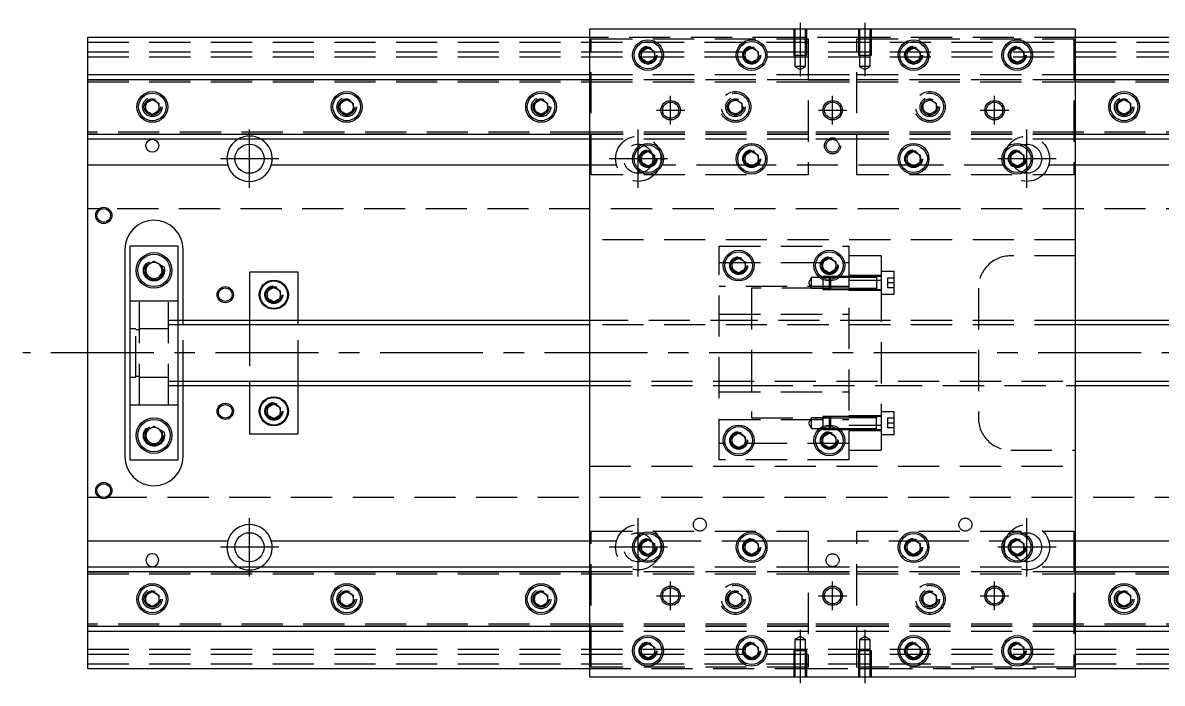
# Model space of a CAD drawing. Extents: x -20 to 681, y -277 to 102.
# Drawn here: x -20 to 331.8, y -102 to 102 of the extents above; entities that cross this region are included whole.
import ezdxf

# ---------------------------------------------------------------- set-up
doc = ezdxf.new("R2010")
doc.units = 0
doc.linetypes.add('CENTER', pattern=[50.8, 31.75, -6.35, 6.35, -6.35])
doc.linetypes.add('DASHED', pattern=[19.05, 12.7, -6.35])
doc.layers.get('0').update_dxf_attribs({"linetype": 'CONTINUOUS'})
doc.layers.add('CENTER', color=1, linetype='CENTER')

msp = doc.modelspace()

# ---------------------------------------------------------------- linework, layer by layer
at = {"color": 7, "linetype": 'CONTINUOUS'}
for p, q in [((305, 100), (155, 100)), ((155, 100), (155, -100)), ((305, -100), (305, 100)), ((0, 97.5), (0, 86)), ((155, 97.5), (0, 97.5)), ((460, 97.5), (305, 97.5)), ((171, 93.1547), (173, 94.309402)), ((171, 90.8453), (171, 93.1547)), ((173, 94.309402), (175, 93.1547)), ((175, 93.1547), (175, 90.8453)), ((203, 93.1547), (205, 94.309402)), ((203, 90.8453), (203, 93.1547)), ((205, 94.309402), (207, 93.1547)), ((207, 93.1547), (207, 90.8453)), ((253, 93.1547), (255, 94.309402)), ((253, 90.8453), (253, 93.1547)), ((255, 94.309402), (257, 93.1547)), ((257, 93.1547), (257, 90.8453)), ((285, 93.1547), (287, 94.309402)), ((285, 90.8453), (285, 93.1547)), ((287, 94.309402), (289, 93.1547)), ((289, 93.1547), (289, 90.8453)), ((173, 89.690598), (171, 90.8453)), ((175, 90.8453), (173, 89.690598)), ((205, 89.690598), (203, 90.8453)), ((207, 90.8453), (205, 89.690598)), ((255, 89.690598), (253, 90.8453)), ((257, 90.8453), (255, 89.690598)), ((287, 89.690598), (285, 90.8453)), ((289, 90.8453), (287, 89.690598)), ((0, 86), (0, 84.460392)), ((0, 86), (155, 86)), ((0, 84.460392), (0, 67.539608)), ((0, 84.460392), (155, 84.460392)), ((305, 86), (460, 86)), ((305, 84.460392), (460, 84.460392)), ((18, 77.1547), (20, 78.309402)), ((20, 78.309402), (22, 77.1547)), ((78, 77.1547), (80, 78.309402)), ((80, 78.309402), (82, 77.1547)), ((138, 77.1547), (140, 78.309402)), ((140, 78.309402), (142, 77.1547)), ((318, 77.1547), (320, 78.309402)), ((320, 78.309402), (322, 77.1547)), ((18, 74.8453), (18, 77.1547)), ((20, 73.690598), (18, 74.8453)), ((22, 74.8453), (20, 73.690598)), ((22, 77.1547), (22, 74.8453)), ((78, 74.8453), (78, 77.1547)), ((80, 73.690598), (78, 74.8453)), ((82, 74.8453), (80, 73.690598)), ((82, 77.1547), (82, 74.8453)), ((138, 74.8453), (138, 77.1547)), ((140, 73.690598), (138, 74.8453)), ((142, 74.8453), (140, 73.690598)), ((142, 77.1547), (142, 74.8453)), ((318, 74.8453), (318, 77.1547)), ((320, 73.690598), (318, 74.8453)), ((322, 74.8453), (320, 73.690598)), ((322, 77.1547), (322, 74.8453)), ((155, 67.539608), (0, 67.539608)), ((0, 67.539608), (0, 66)), ((460, 67.539608), (305, 67.539608)), ((155, 66), (0, 66)), ((0, 66), (0, 58)), ((460, 66), (305, 66)), ((171, 61.1547), (173, 62.309402)), ((171, 58.8453), (171, 61.1547)), ((173, 62.309402), (175, 61.1547)), ((175, 61.1547), (175, 58.8453)), ((203, 61.1547), (205, 62.309402)), ((203, 58.8453), (203, 61.1547)), ((205, 62.309402), (207, 61.1547)), ((207, 61.1547), (207, 58.8453)), ((253, 61.1547), (255, 62.309402)), ((253, 58.8453), (253, 61.1547)), ((255, 62.309402), (257, 61.1547)), ((257, 61.1547), (257, 58.8453)), ((285, 61.1547), (287, 62.309402)), ((285, 58.8453), (285, 61.1547)), ((287, 62.309402), (289, 61.1547)), ((289, 61.1547), (289, 58.8453)), ((43.291796, 58), (0, 58)), ((0, 58), (0, -58)), ((155, 58), (56.708204, 58)), ((173, 57.690598), (171, 58.8453)), ((175, 58.8453), (173, 57.690598)), ((205, 57.690598), (203, 58.8453)), ((207, 58.8453), (205, 57.690598)), ((255, 57.690598), (253, 58.8453)), ((257, 58.8453), (255, 57.690598)), ((287, 57.690598), (285, 58.8453)), ((289, 58.8453), (287, 57.690598)), ((403.291796, 58), (305, 58)), ((11.5, 32), (11.5, -32)), ((13, 33), (13, -33)), ((28, 33), (13, 33)), ((28, -33), (28, 33)), ((29.5, 10), (29.5, 32)), ((18, 26.943376), (20.5, 28.386752)), ((20.5, 28.386752), (23, 26.943376)), ((199, 28.1547), (201, 29.309402)), ((199, 25.8453), (199, 28.1547)), ((201, 29.309402), (203, 28.1547)), ((203, 28.1547), (203, 25.8453)), ((227, 28.1547), (229, 29.309402)), ((227, 25.8453), (227, 28.1547)), ((229, 29.309402), (231, 28.1547)), ((231, 28.1547), (231, 25.8453)), ((18, 24.056624), (18, 26.943376)), ((23, 26.943376), (23, 24.056624)), ((50, 25), (50, 10)), ((65, 25), (50, 25)), ((65, 10), (65, 25)), ((201, 24.690598), (199, 25.8453)), ((203, 25.8453), (201, 24.690598)), ((229, 24.690598), (227, 25.8453)), ((231, 25.8453), (229, 24.690598)), ((20.5, 22.613248), (18, 24.056624)), ((23, 24.056624), (20.5, 22.613248)), ((55.5, 19.1547), (57.5, 20.309402)), ((55.5, 16.8453), (55.5, 19.1547)), ((57.5, 20.309402), (59.5, 19.1547)), ((59.5, 19.1547), (59.5, 16.8453)), ((243.6, 19.65063), (243.6, 19.651316)), ((57.5, 15.690598), (55.5, 16.8453)), ((59.5, 16.8453), (57.5, 15.690598)), ((155, 10), (28, 10)), ((403, 10), (305, 10)), ((28, -10), (155, -10)), ((29.5, -32), (29.5, -10)), ((50, -10), (50, -25)), ((65, -25), (65, -10)), ((305, -10), (403, -10)), ((55.5, -16.8453), (57.5, -15.690598)), ((55.5, -19.1547), (55.5, -16.8453)), ((57.5, -15.690598), (59.5, -16.8453)), ((59.5, -16.8453), (59.5, -19.1547)), ((57.5, -20.309402), (55.5, -19.1547)), ((59.5, -19.1547), (57.5, -20.309402)), ((18, -24.056624), (20.5, -22.613248)), ((18, -26.943376), (18, -24.056624)), ((20.5, -22.613248), (23, -24.056624)), ((23, -24.056624), (23, -26.943376)), ((243.6, -23.65064), (243.6, -23.649954)), ((20.5, -28.386752), (18, -26.943376)), ((23, -26.943376), (20.5, -28.386752)), ((50, -25), (65, -25)), ((199, -25.8453), (201, -24.690598)), ((199, -28.1547), (199, -25.8453)), ((201, -24.690598), (203, -25.8453)), ((203, -25.8453), (203, -28.1547)), ((227, -25.8453), (229, -24.690598)), ((227, -28.1547), (227, -25.8453)), ((229, -24.690598), (231, -25.8453)), ((231, -25.8453), (231, -28.1547)), ((201, -29.309402), (199, -28.1547)), ((203, -28.1547), (201, -29.309402)), ((229, -29.309402), (227, -28.1547)), ((231, -28.1547), (229, -29.309402)), ((13, -33), (28, -33)), ((0, -58), (0, -66)), ((0, -58), (43.291796, -58)), ((56.708204, -58), (155, -58)), ((171, -58.8453), (173, -57.690598)), ((171, -61.1547), (171, -58.8453)), ((173, -57.690598), (175, -58.8453)), ((175, -58.8453), (175, -61.1547)), ((203, -58.8453), (205, -57.690598)), ((203, -61.1547), (203, -58.8453)), ((205, -57.690598), (207, -58.8453)), ((207, -58.8453), (207, -61.1547)), ((253, -58.8453), (255, -57.690598)), ((253, -61.1547), (253, -58.8453)), ((255, -57.690598), (257, -58.8453)), ((257, -58.8453), (257, -61.1547)), ((285, -58.8453), (287, -57.690598)), ((285, -61.1547), (285, -58.8453)), ((287, -57.690598), (289, -58.8453)), ((289, -58.8453), (289, -61.1547)), ((305, -58), (403.291796, -58)), ((173, -62.309402), (171, -61.1547)), ((175, -61.1547), (173, -62.309402)), ((205, -62.309402), (203, -61.1547)), ((207, -61.1547), (205, -62.309402)), ((255, -62.309402), (253, -61.1547)), ((257, -61.1547), (255, -62.309402)), ((287, -62.309402), (285, -61.1547)), ((289, -61.1547), (287, -62.309402)), ((0, -66), (0, -67.539608)), ((0, -66), (155, -66)), ((305, -66), (460, -66)), ((0, -67.539608), (155, -67.539608)), ((0, -67.539608), (0, -84.460392)), ((305, -67.539608), (460, -67.539608)), ((18, -74.8453), (20, -73.690598)), ((20, -73.690598), (22, -74.8453)), ((78, -74.8453), (80, -73.690598)), ((80, -73.690598), (82, -74.8453)), ((138, -74.8453), (140, -73.690598)), ((140, -73.690598), (142, -74.8453)), ((318, -74.8453), (320, -73.690598)), ((320, -73.690598), (322, -74.8453)), ((18, -77.1547), (18, -74.8453)), ((20, -78.309402), (18, -77.1547)), ((22, -77.1547), (20, -78.309402)), ((22, -74.8453), (22, -77.1547)), ((78, -77.1547), (78, -74.8453)), ((80, -78.309402), (78, -77.1547)), ((82, -77.1547), (80, -78.309402)), ((82, -74.8453), (82, -77.1547)), ((138, -77.1547), (138, -74.8453)), ((140, -78.309402), (138, -77.1547)), ((142, -77.1547), (140, -78.309402)), ((142, -74.8453), (142, -77.1547)), ((318, -77.1547), (318, -74.8453)), ((320, -78.309402), (318, -77.1547)), ((322, -77.1547), (320, -78.309402)), ((322, -74.8453), (322, -77.1547)), ((155, -84.460392), (0, -84.460392)), ((0, -84.460392), (0, -86)), ((155, -86), (0, -86)), ((0, -86), (0, -97.5)), ((460, -84.460392), (305, -84.460392)), ((460, -86), (305, -86)), ((171, -90.8453), (173, -89.690598)), ((171, -93.1547), (171, -90.8453)), ((173, -89.690598), (175, -90.8453)), ((175, -90.8453), (175, -93.1547)), ((203, -90.8453), (205, -89.690598)), ((203, -93.1547), (203, -90.8453)), ((205, -89.690598), (207, -90.8453)), ((207, -90.8453), (207, -93.1547)), ((253, -90.8453), (255, -89.690598)), ((253, -93.1547), (253, -90.8453)), ((255, -89.690598), (257, -90.8453)), ((257, -90.8453), (257, -93.1547)), ((285, -90.8453), (287, -89.690598)), ((285, -93.1547), (285, -90.8453)), ((287, -89.690598), (289, -90.8453)), ((289, -90.8453), (289, -93.1547)), ((173, -94.309402), (171, -93.1547)), ((175, -93.1547), (173, -94.309402)), ((205, -94.309402), (203, -93.1547)), ((207, -93.1547), (205, -94.309402)), ((255, -94.309402), (253, -93.1547)), ((257, -93.1547), (255, -94.309402)), ((287, -94.309402), (285, -93.1547)), ((289, -93.1547), (287, -94.309402)), ((0, -97.5), (155, -97.5)), ((305, -97.5), (460, -97.5)), ((155, -100), (305, -100))]:
    msp.add_line(p, q, dxfattribs=at)
at = {"color": 3, "linetype": 'DASHED'}
for p, q in [((218.000006, 100), (218.000006, 92)), ((218.35, 100), (218.35, 92)), ((221.65, 92), (221.65, 100)), ((221.999994, 92), (221.999994, 100)), ((238.000006, 100), (238.000006, 92)), ((238.35, 100), (238.35, 92)), ((241.65, 92), (241.65, 100)), ((241.999994, 92), (241.999994, 100)), ((0, 96), (460, 96)), ((218.000006, 97.5), (155, 97.5)), ((155.5, 55), (155.5, 97)), ((155.5, 97), (222.5, 97)), ((221.999994, 97.5), (218.000006, 97.5)), ((238.000006, 97.5), (221.999994, 97.5)), ((222.5, 97), (222.5, 55)), ((237.5, 55), (237.5, 97)), ((237.5, 97), (304.5, 97)), ((241.999994, 97.5), (238.000006, 97.5)), ((305, 97.5), (241.999994, 97.5)), ((304.5, 97), (304.5, 55)), ((0, 93), (460, 93)), ((0, 91.5), (460, 91.5)), ((218.000006, 92), (221.999994, 92)), ((218.35, 92), (218.35, 88.5)), ((221.65, 88.5), (221.65, 92)), ((238.000006, 92), (241.999994, 92)), ((238.35, 92), (238.35, 88.5)), ((241.65, 88.5), (241.65, 92)), ((221.65, 88.5), (218.35, 88.5)), ((218.35, 88.5), (220, 87.547372)), ((220, 87.547372), (221.65, 88.5)), ((241.65, 88.5), (238.35, 88.5)), ((238.35, 88.5), (240, 87.547372)), ((240, 87.547372), (241.65, 88.5)), ((155, 86), (155.5, 86)), ((155, 84.460392), (155.5, 84.460392)), ((155.5, 86), (222.5, 86)), ((155.5, 84.460392), (222.5, 84.460392)), ((222.5, 86), (237.5, 86)), ((222.5, 84.460392), (237.5, 84.460392)), ((237.5, 86), (304.5, 86)), ((237.5, 84.460392), (304.5, 84.460392)), ((304.5, 86), (305, 86)), ((304.5, 84.460392), (305, 84.460392)), ((0, 84.403994), (155.5, 84.403994)), ((0, 83.8), (155.5, 83.8)), ((222.5, 84.403994), (155.5, 84.403994)), ((155.5, 83.8), (222.5, 83.8)), ((222.5, 84.403994), (237.5, 84.403994)), ((222.5, 83.8), (237.5, 83.8)), ((304.5, 84.403994), (237.5, 84.403994)), ((237.5, 83.8), (304.5, 83.8)), ((304.5, 84.403994), (460, 84.403994)), ((304.5, 83.8), (460, 83.8)), ((198, 77.1547), (200, 78.309402)), ((200, 78.309402), (202, 77.1547)), ((258, 77.1547), (260, 78.309402)), ((260, 78.309402), (262, 77.1547)), ((17.5, 76), (17.534018, 76.411016)), ((77.5, 76), (77.534018, 76.411016)), ((142.483582, 76.286038), (142.5, 76)), ((197.5, 76), (197.534018, 76.411016)), ((198, 74.8453), (198, 77.1547)), ((200, 73.690598), (198, 74.8453)), ((202, 74.8453), (200, 73.690598)), ((202, 77.1547), (202, 74.8453)), ((258, 74.8453), (258, 77.1547)), ((260, 73.690598), (258, 74.8453)), ((262, 74.8453), (260, 73.690598)), ((262, 77.1547), (262, 74.8453)), ((262.483582, 76.286038), (262.5, 76)), ((317.5, 76), (317.534018, 76.411016)), ((155.5, 68.2), (0, 68.2)), ((155.5, 67.596006), (0, 67.596006)), ((155.5, 67.539608), (155, 67.539608)), ((222.5, 68.2), (155.5, 68.2)), ((222.5, 67.596006), (155.5, 67.596006)), ((222.5, 67.539608), (155.5, 67.539608)), ((237.5, 68.2), (222.5, 68.2)), ((237.5, 67.596006), (222.5, 67.596006)), ((237.5, 67.539608), (222.5, 67.539608)), ((304.5, 68.2), (237.5, 68.2)), ((304.5, 67.596006), (237.5, 67.596006)), ((304.5, 67.539608), (237.5, 67.539608)), ((460, 68.2), (304.5, 68.2)), ((460, 67.596006), (304.5, 67.596006)), ((305, 67.539608), (304.5, 67.539608)), ((155.5, 66), (155, 66)), ((222.5, 66), (155.5, 66)), ((237.5, 66), (222.5, 66)), ((304.5, 66), (237.5, 66)), ((305, 66), (304.5, 66)), ((155.5, 58), (155, 58)), ((163.291796, 58), (155.5, 58)), ((200.691578, 58), (176.708204, 58)), ((201.25, 58), (200.691578, 58)), ((203.112542, 58), (201.25, 58)), ((203.5, 58), (203.112542, 58)), ((204.359688, 58), (203.5, 58)), ((204.464102, 58), (204.359688, 58)), ((205.535898, 58), (204.464102, 58)), ((205.640312, 58), (205.535898, 58)), ((206.5, 58), (205.640312, 58)), ((206.887458, 58), (206.5, 58)), ((208.75, 58), (206.887458, 58)), ((209.308422, 58), (208.75, 58)), ((250.691578, 58), (209.308422, 58)), ((251.25, 58), (250.691578, 58)), ((253.112542, 58), (251.25, 58)), ((253.5, 58), (253.112542, 58)), ((254.359688, 58), (253.5, 58)), ((254.464102, 58), (254.359688, 58)), ((255.535898, 58), (254.464102, 58)), ((255.640312, 58), (255.535898, 58)), ((256.5, 58), (255.640312, 58)), ((256.887458, 58), (256.5, 58)), ((258.75, 58), (256.887458, 58)), ((259.308422, 58), (258.75, 58)), ((283.291796, 58), (259.308422, 58)), ((304.5, 58), (296.708204, 58)), ((305, 58), (304.5, 58)), ((222.5, 55), (155.5, 55)), ((304.5, 55), (237.5, 55)), ((4.359688, 44.5), (0, 44.5)), ((460, 44.5), (5.640312, 44.5)), ((305, 35), (155, 35)), ((195, -33), (195, 33)), ((195, 33), (235, 33)), ((235, 33), (235, -33)), ((245, 30), (235, 30)), ((245, 30), (245, 22.36068)), ((305, 30), (285, 30)), ((23.477798, 25.864306), (23.5, 25.5)), ((195, 28), (235, 28)), ((198.5, 27), (198.518502, 27.303588)), ((231.483582, 27.286038), (231.5, 27)), ((249, 25.150636), (245, 25.150636)), ((249, 18.150636), (249, 25.150636)), ((223.5, 23.300636), (222.547372, 21.650636)), ((222.547372, 21.650636), (223.5, 20.000636)), ((223.5, 20.000636), (223.5, 23.300636)), ((227, 23.300636), (223.5, 23.300636)), ((227, 23.65063), (227, 23.25)), ((229.34998, 23.65063), (227, 23.65063)), ((228.99998, 23.300636), (227, 23.300636)), ((227, 23.25), (227, 22.691578)), ((227, 22.691578), (227, 19.65064)), ((229.35, 23.650636), (229, 23.300636)), ((229, 22.75), (229, 23.300636)), ((231.092176, 23.300636), (229, 23.300636)), ((229, 22.25), (229, 22.75)), ((229, 20.000636), (229, 22.25)), ((231.616146, 23.65063), (229.349994, 23.65063)), ((229.35, 23.650636), (229.35, 22.764436)), ((231.616152, 23.650636), (229.35, 23.650636)), ((229.35, 22.764436), (229.35, 22.262912)), ((229.35, 22.262912), (229.35, 19.650636)), ((231.979462, 23.300636), (231.092176, 23.300636)), ((232.368118, 23.65063), (231.616146, 23.65063)), ((232.368124, 23.650636), (231.616152, 23.650636)), ((235, 23.300636), (231.979462, 23.300636)), ((235, 23.65063), (232.368118, 23.65063)), ((235, 23.650636), (232.368124, 23.650636)), ((245, 23.900636), (235, 23.900636)), ((245, 22.36068), (235, 22.36068)), ((243.605, 23.650636), (235.00002, 23.650636)), ((243.6, 23.300636), (235.00002, 23.300636)), ((245, 23.650636), (243.595, 23.650636)), ((243.6, 23.650636), (243.6, 19.650636)), ((245, 22.36068), (245, -22.36068)), ((247, 23.150636), (247, 21.650636)), ((249, 23.150636), (247, 23.150636)), ((247, 21.650636), (247, 20.150636)), ((249, 21.650636), (247, 21.650636)), ((55, 18), (55.012884, 18.253488)), ((235, 20.5), (195, 20.5)), ((205, 20), (205, -20)), ((227, 20), (205, 20)), ((223.5, 20.000636), (227, 20.000636)), ((227, 20.000636), (228.99998, 20.000636)), ((229.000636, 20), (227, 20)), ((227, 19.65064), (229.34998, 19.65064)), ((229, 20.000636), (229.35, 19.650636)), ((235, 20), (229.000636, 20)), ((229.349994, 19.65064), (235, 19.65064)), ((229.35, 19.650636), (235, 19.650636)), ((235, 19.400636), (245, 19.400636)), ((235.00002, 20.000636), (243.6, 20.000636)), ((235.00002, 19.650636), (243.605, 19.650636)), ((243.595, 19.650636), (245, 19.650636)), ((243.6, 19.650636), (243.6, 19.867096)), ((245, 18.150636), (249, 18.150636)), ((249, 20.150636), (247, 20.150636)), ((275, 20), (275, -20)), ((16, 16), (13, 16)), ((16, -16), (16, 16)), ((25, 16), (16, 16)), ((25, -16), (25, 16)), ((28, 16), (25, 16)), ((195, 12), (235, 12)), ((14.85, 7.5), (13, 7.5)), ((14.85, -7.5), (14.85, 7.5)), ((16, 7.15), (14.85, 7.15)), ((25, 7.5), (16, 7.5)), ((28, 10), (25, 10)), ((28, 8.75), (25, 8.75)), ((29.5, 8.75), (29.5, 10)), ((29.5, -8.75), (29.5, 8.75)), ((50, 10), (50, 8.75)), ((50, 8.75), (50, -8.75)), ((65, 8.75), (65, 10)), ((65, -8.75), (65, 8.75)), ((204.99998, 10), (155, 10)), ((305, 8.75), (155, 8.75)), ((245, 10), (205, 10)), ((305, 10), (245.00002, 10)), ((13, -7.5), (14.85, -7.5)), ((14.85, -7.15), (16, -7.15)), ((16, -7.5), (25, -7.5)), ((25, -8.75), (28, -8.75)), ((25, -10), (28, -10)), ((29.5, -10), (29.5, -8.75)), ((50, -8.75), (50, -10)), ((65, -10), (65, -8.75)), ((155, -8.75), (305, -8.75)), ((155, -10), (204.99998, -10)), ((205, -10), (245, -10)), ((245.00002, -10), (305, -10)), ((195, -12), (235, -12)), ((13, -16), (16, -16)), ((16, -16), (25, -16)), ((25, -16), (28, -16)), ((55, -18), (55.012884, -17.746512)), ((195, -20.5), (235, -20.5)), ((205, -20), (227, -20)), ((223.5, -20.000636), (222.547372, -21.650636)), ((223.5, -23.300636), (223.5, -20.000636)), ((227, -20.000636), (223.5, -20.000636)), ((227, -19.65064), (227, -22.691578)), ((229.34998, -19.65064), (227, -19.65064)), ((227, -20), (229.000636, -20)), ((228.99998, -20.000636), (227, -20.000636)), ((229.35, -19.650636), (229, -20.000636)), ((229, -22.25), (229, -20.000636)), ((229.000636, -20), (235, -20)), ((235, -19.65064), (229.349994, -19.65064)), ((229.35, -19.650636), (229.35, -22.262912)), ((235, -19.650636), (229.35, -19.650636)), ((245, -19.400636), (235, -19.400636)), ((243.605, -19.650636), (235.00002, -19.650636)), ((243.6, -20.000636), (235.00002, -20.000636)), ((245, -19.650636), (243.595, -19.650636)), ((243.6, -19.867096), (243.6, -19.650636)), ((243.6, -19.650636), (243.6, -19.867302)), ((243.6, -23.434174), (243.6, -19.867096)), ((249, -18.150636), (245, -18.150636)), ((247, -20.150636), (247, -21.650636)), ((249, -20.150636), (247, -20.150636)), ((249, -25.150636), (249, -18.150636)), ((222.547372, -21.650636), (223.5, -23.300636)), ((223.5, -23.300636), (227, -23.300636)), ((227, -22.691578), (227, -23.25)), ((227, -23.25), (227, -23.65063)), ((227, -23.300636), (228.99998, -23.300636)), ((227, -23.65063), (229.34998, -23.65063)), ((229, -22.75), (229, -22.25)), ((229, -23.300636), (229, -22.75)), ((229, -23.300636), (231.092176, -23.300636)), ((229, -23.300636), (229.35, -23.650636)), ((229.349994, -23.65063), (231.616146, -23.65063)), ((229.35, -22.262912), (229.35, -22.764436)), ((229.35, -22.764436), (229.35, -23.650636)), ((229.35, -23.650636), (231.616152, -23.650636)), ((231.092176, -23.300636), (231.979462, -23.300636)), ((231.616146, -23.65063), (232.368118, -23.65063)), ((231.616152, -23.650636), (232.368124, -23.650636)), ((231.979462, -23.300636), (235, -23.300636)), ((232.368118, -23.65063), (235, -23.65063)), ((232.368124, -23.650636), (235, -23.650636)), ((245, -22.36068), (235, -22.36068)), ((245, -22.36068), (235, -22.36068)), ((235, -23.900636), (245, -23.900636)), ((235.00002, -23.300636), (243.6, -23.300636)), ((235.00002, -23.650636), (243.605, -23.650636)), ((243.595, -23.650636), (245, -23.650636)), ((243.6, -23.433926), (243.6, -23.650636)), ((243.6, -23.650636), (243.6, -23.434174)), ((245, -22.36068), (245, -30)), ((247, -21.650636), (247, -23.150636)), ((249, -21.650636), (247, -21.650636)), ((249, -23.150636), (247, -23.150636)), ((17.5, -25.5), (17.520026, -25.153944)), ((235, -28), (195, -28)), ((203.483582, -26.713962), (203.5, -27)), ((231.483582, -26.713962), (231.5, -27)), ((245, -25.150636), (249, -25.150636)), ((235, -30), (245, -30)), ((285, -30), (305, -30)), ((155, -35), (305, -35)), ((235, -33), (195, -33)), ((0, -44.5), (4.359688, -44.5)), ((5.640312, -44.5), (460, -44.5)), ((155.5, -97), (155.5, -55)), ((155.5, -55), (222.5, -55)), ((222.5, -55), (222.5, -97)), ((237.5, -55), (304.5, -55)), ((237.5, -97), (237.5, -55)), ((304.5, -55), (304.5, -97)), ((155, -58), (155.5, -58)), ((155.5, -58), (163.291796, -58)), ((170.5, -60), (170.512884, -59.746512)), ((176.708204, -58), (200.691578, -58)), ((200.691578, -58), (201.25, -58)), ((201.25, -58), (203.112542, -58)), ((202.5, -60), (202.518502, -59.696412)), ((203.112542, -58), (203.5, -58)), ((203.5, -58), (204.359688, -58)), ((204.359688, -58), (204.464102, -58)), ((204.464102, -58), (205.535898, -58)), ((205.535898, -58), (205.640312, -58)), ((205.640312, -58), (206.5, -58)), ((206.5, -58), (206.887458, -58)), ((206.887458, -58), (208.75, -58)), ((208.75, -58), (209.308422, -58)), ((209.308422, -58), (250.691578, -58)), ((250.691578, -58), (251.25, -58)), ((251.25, -58), (253.112542, -58)), ((253.112542, -58), (253.5, -58)), ((253.5, -58), (254.359688, -58)), ((254.359688, -58), (254.464102, -58)), ((254.464102, -58), (255.535898, -58)), ((255.535898, -58), (255.640312, -58)), ((255.640312, -58), (256.5, -58)), ((256.5, -58), (256.887458, -58)), ((256.887458, -58), (258.75, -58)), ((258.75, -58), (259.308422, -58)), ((259.308422, -58), (283.291796, -58)), ((296.708204, -58), (304.5, -58)), ((304.5, -58), (305, -58)), ((155, -66), (155.5, -66)), ((155.5, -66), (222.5, -66)), ((222.5, -66), (237.5, -66)), ((237.5, -66), (304.5, -66)), ((304.5, -66), (305, -66)), ((0, -67.596006), (155.5, -67.596006)), ((0, -68.2), (155.5, -68.2)), ((155, -67.539608), (155.5, -67.539608)), ((155.5, -67.539608), (222.5, -67.539608)), ((222.5, -67.596006), (155.5, -67.596006)), ((155.5, -68.2), (222.5, -68.2)), ((222.5, -67.539608), (237.5, -67.539608)), ((222.5, -67.596006), (237.5, -67.596006)), ((222.5, -68.2), (237.5, -68.2)), ((237.5, -67.539608), (304.5, -67.539608)), ((304.5, -67.596006), (237.5, -67.596006)), ((237.5, -68.2), (304.5, -68.2)), ((304.5, -67.539608), (305, -67.539608)), ((304.5, -67.596006), (460, -67.596006)), ((304.5, -68.2), (460, -68.2)), ((198, -74.8453), (200, -73.690598)), ((200, -73.690598), (202, -74.8453)), ((258, -74.8453), (260, -73.690598)), ((260, -73.690598), (262, -74.8453)), ((17.5, -76), (17.534018, -75.588984)), ((77.5, -76), (77.534018, -75.588984)), ((137.5, -76), (137.534018, -75.588984)), ((197.5, -76), (197.534018, -75.588984)), ((198, -77.1547), (198, -74.8453)), ((200, -78.309402), (198, -77.1547)), ((202, -77.1547), (200, -78.309402)), ((202, -74.8453), (202, -77.1547)), ((257.5, -76), (257.534018, -75.588984)), ((258, -77.1547), (258, -74.8453)), ((260, -78.309402), (258, -77.1547)), ((262, -77.1547), (260, -78.309402)), ((262, -74.8453), (262, -77.1547)), ((317.5, -76), (317.534018, -75.588984)), ((155.5, -83.8), (0, -83.8)), ((155.5, -84.403994), (0, -84.403994)), ((222.5, -83.8), (155.5, -83.8)), ((222.5, -84.403994), (155.5, -84.403994)), ((237.5, -83.8), (222.5, -83.8)), ((237.5, -84.403994), (222.5, -84.403994)), ((304.5, -83.8), (237.5, -83.8)), ((304.5, -84.403994), (237.5, -84.403994)), ((460, -83.8), (304.5, -83.8)), ((460, -84.403994), (304.5, -84.403994)), ((155.5, -84.460392), (155, -84.460392)), ((155.5, -86), (155, -86)), ((222.5, -84.460392), (155.5, -84.460392)), ((222.5, -86), (155.5, -86)), ((220, -87.547372), (218.35, -88.5)), ((221.65, -88.5), (220, -87.547372)), ((237.5, -84.460392), (222.5, -84.460392)), ((237.5, -86), (222.5, -86)), ((304.5, -84.460392), (237.5, -84.460392)), ((304.5, -86), (237.5, -86)), ((240, -87.547372), (238.35, -88.5)), ((241.65, -88.5), (240, -87.547372)), ((305, -84.460392), (304.5, -84.460392)), ((305, -86), (304.5, -86)), ((218.35, -88.5), (221.65, -88.5)), ((218.35, -88.5), (218.35, -92)), ((221.65, -92), (221.65, -88.5)), ((238.35, -88.5), (241.65, -88.5)), ((238.35, -88.5), (238.35, -92)), ((241.65, -92), (241.65, -88.5)), ((0, -91.5), (460, -91.5)), ((0, -93), (460, -93)), ((170.5, -92), (170.512884, -91.746512)), ((202.5, -92), (202.512884, -91.746512)), ((221.999994, -92), (218.000006, -92)), ((218.000006, -92), (218.000006, -100)), ((218.35, -92), (218.35, -100)), ((221.65, -100), (221.65, -92)), ((221.999994, -100), (221.999994, -92)), ((241.999994, -92), (238.000006, -92)), ((238.000006, -92), (238.000006, -100)), ((238.35, -92), (238.35, -100)), ((241.65, -100), (241.65, -92)), ((241.999994, -100), (241.999994, -92)), ((257.483582, -91.713962), (257.5, -92)), ((284.5, -92), (284.512884, -91.746512)), ((0, -96), (460, -96)), ((155, -97.5), (218.000006, -97.5)), ((222.5, -97), (155.5, -97)), ((218.000006, -97.5), (221.999994, -97.5)), ((221.999994, -97.5), (238.000006, -97.5)), ((304.5, -97), (237.5, -97)), ((238.000006, -97.5), (241.999994, -97.5)), ((241.999994, -97.5), (305, -97.5))]:
    msp.add_line(p, q, dxfattribs=at)
at = {"color": 3, "linetype": 'CONTINUOUS'}
for p, q in [((155, 8.75), (28, 8.75)), ((403, 8.75), (305, 8.75)), ((28, -8.75), (155, -8.75)), ((305, -8.75), (403, -8.75))]:
    msp.add_line(p, q, dxfattribs=at)
at = {"color": 7, "linetype": 'CONTINUOUS'}
for centre, radius in [((173, 92), 4.75), ((173, 92), 4.25), ((205, 92), 4.75), ((205, 92), 4.25), ((255, 92), 4.75), ((255, 92), 4.25), ((287, 92), 4.75), ((287, 92), 4.25), ((20, 76), 4.75), ((20, 76), 4.25), ((80, 76), 4.75), ((80, 76), 4.25), ((140, 76), 4.75), ((140, 76), 4.25), ((180, 75), 2.5), ((200, 76), 2.1), ((230, 75), 3), ((230, 75), 2.5), ((260, 76), 2.1), ((280, 75), 2.5), ((320, 76), 4.75), ((320, 76), 4.25), ((20, 64), 2), ((50, 60), 4.5), ((173, 60), 4.75), ((173, 60), 4.25), ((205, 60), 4.75), ((205, 60), 4.25), ((255, 60), 4.75), ((255, 60), 4.25), ((287, 60), 4.75), ((287, 60), 4.25), ((5, 42.5), 2.1), ((201, 27), 4.75), ((229, 27), 4.75), ((20.5, 25.5), 5.5), ((20.5, 25.5), 5), ((201, 27), 4.25), ((229, 27), 4.25), ((57.5, 18), 4.5), ((57.5, 18), 4.25), ((42.5, 18), 2.1), ((57.5, -18), 4.5), ((57.5, -18), 4.25), ((42.5, -18), 2.1), ((20.5, -25.5), 5.5), ((20.5, -25.5), 5), ((201, -27), 4.75), ((201, -27), 4.25), ((229, -27), 4.75), ((229, -27), 4.25), ((5, -42.5), 2.1), ((50, -60), 4.5), ((173, -60), 4.75), ((173, -60), 4.25), ((205, -60), 4.75), ((205, -60), 4.25), ((255, -60), 4.75), ((255, -60), 4.25), ((287, -60), 4.75), ((287, -60), 4.25), ((20, -76), 4.75), ((20, -76), 4.25), ((80, -76), 4.75), ((80, -76), 4.25), ((140, -76), 4.75), ((140, -76), 4.25), ((180, -75), 2.5), ((230, -75), 3), ((230, -75), 2.5), ((280, -75), 2.5), ((320, -76), 4.75), ((320, -76), 4.25), ((200, -76), 2.1), ((260, -76), 2.1), ((173, -92), 4.75), ((173, -92), 4.25), ((205, -92), 4.75), ((205, -92), 4.25), ((255, -92), 4.75), ((255, -92), 4.25), ((287, -92), 4.75), ((287, -92), 4.25)]:
    msp.add_circle(centre, radius, dxfattribs=at)
at = {"color": 3, "linetype": 'DASHED'}
for centre, radius in [((173, 92), 2.75), ((173, 92), 2.5), ((205, 92), 2.75), ((205, 92), 2.5), ((255, 92), 2.75), ((255, 92), 2.5), ((287, 92), 2.75), ((287, 92), 2.5), ((20, 76), 3), ((20, 76), 2.5), ((80, 76), 3), ((80, 76), 2.5), ((140, 76), 3), ((140, 76), 2.5), ((200, 76), 4.75), ((200, 76), 4.25), ((200, 76), 3), ((200, 76), 2.5), ((260, 76), 4.75), ((260, 76), 4.25), ((260, 76), 3), ((260, 76), 2.5), ((320, 76), 3), ((320, 76), 2.5), ((170, 60), 7), ((290, 60), 7), ((170, 60), 4.5), ((230, 64), 2.5), ((230, 64), 2), ((290, 60), 4.5), ((173, 60), 2.75), ((173, 60), 2.5), ((205, 60), 2.75), ((205, 60), 2.5), ((255, 60), 2.75), ((255, 60), 2.5), ((287, 60), 2.75), ((287, 60), 2.5), ((20.5, 25.5), 3.25), ((20.5, 25.5), 3), ((201, 27), 2.75), ((201, 27), 2.5), ((229, 27), 2.75), ((229, 27), 2.5), ((57.5, 18), 2.75), ((57.5, 18), 2.5), ((57.5, -18), 2.75), ((57.5, -18), 2.5), ((20.5, -25.5), 3.25), ((20.5, -25.5), 3), ((201, -27), 2.75), ((201, -27), 2.5), ((229, -27), 2.75), ((229, -27), 2.5), ((189, -53), 2), ((271, -53), 2), ((170, -60), 7), ((170, -60), 4.5), ((290, -60), 7), ((290, -60), 4.5), ((173, -60), 2.75), ((173, -60), 2.5), ((205, -60), 2.75), ((205, -60), 2.5), ((255, -60), 2.75), ((255, -60), 2.5), ((287, -60), 2.75), ((287, -60), 2.5), ((230, -64), 2), ((20, -76), 3), ((20, -76), 2.5), ((80, -76), 3), ((80, -76), 2.5), ((140, -76), 3), ((140, -76), 2.5), ((200, -76), 4.75), ((200, -76), 4.25), ((200, -76), 3), ((200, -76), 2.5), ((260, -76), 4.75), ((260, -76), 4.25), ((260, -76), 3), ((260, -76), 2.5), ((320, -76), 3), ((320, -76), 2.5), ((173, -92), 2.75), ((173, -92), 2.5), ((205, -92), 2.75), ((205, -92), 2.5), ((255, -92), 2.75), ((255, -92), 2.5), ((287, -92), 2.75), ((287, -92), 2.5)]:
    msp.add_circle(centre, radius, dxfattribs=at)
at = {"color": 3, "linetype": 'CONTINUOUS'}
for centre, radius in [((180, 75), 3), ((280, 75), 3), ((5, 42.5), 2.5), ((42.5, 18), 2.5), ((42.5, -18), 2.5), ((5, -42.5), 2.5), ((180, -75), 3), ((280, -75), 3)]:
    msp.add_circle(centre, radius, dxfattribs=at)
at = {"color": 7, "linetype": 'CONTINUOUS'}
for centre, radius, start, end in [((173, 92), 2.1, 162.24721, 180), ((173, 92), 2.1, 180, 197.75279), ((173, 92), 2.1, 137.75279, 162.24721), ((173, 92), 2.1, 102.24721, 137.75279), ((173, 92), 2.1, 77.75279, 102.24721), ((173, 92), 2.1, 42.24721, 77.75279), ((173, 92), 2.1, 17.75279, 42.24721), ((173, 92), 2.1, 342.24721, 17.75279), ((205, 92), 2.1, 162.24721, 180), ((205, 92), 2.1, 180, 197.75279), ((205, 92), 2.1, 137.75279, 162.24721), ((205, 92), 2.1, 102.24721, 137.75279), ((205, 92), 2.1, 77.75279, 102.24721), ((205, 92), 2.1, 42.24721, 77.75279), ((205, 92), 2.1, 17.75279, 42.24721), ((205, 92), 2.1, 342.24721, 17.75279), ((255, 92), 2.1, 162.24721, 180), ((255, 92), 2.1, 180, 197.75279), ((255, 92), 2.1, 137.75279, 162.24721), ((255, 92), 2.1, 102.24721, 137.75279), ((255, 92), 2.1, 77.75279, 102.24721), ((255, 92), 2.1, 42.24721, 77.75279), ((255, 92), 2.1, 17.75279, 42.24721), ((255, 92), 2.1, 342.24721, 17.75279), ((287, 92), 2.1, 162.24721, 180), ((287, 92), 2.1, 180, 197.75279), ((287, 92), 2.1, 137.75279, 162.24721), ((287, 92), 2.1, 102.24721, 137.75279), ((287, 92), 2.1, 77.75279, 102.24721), ((287, 92), 2.1, 42.24721, 77.75279), ((287, 92), 2.1, 17.75279, 42.24721), ((287, 92), 2.1, 342.24721, 17.75279), ((173, 92), 2.1, 197.75279, 222.24721), ((173, 92), 2.1, 222.24721, 257.75279), ((173, 92), 2.1, 257.75279, 282.24721), ((173, 92), 2.1, 282.24721, 317.75279), ((173, 92), 2.1, 317.75279, 342.24721), ((205, 92), 2.1, 197.75279, 222.24721), ((205, 92), 2.1, 222.24721, 257.75279), ((205, 92), 2.1, 257.75279, 282.24721), ((205, 92), 2.1, 282.24721, 317.75279), ((205, 92), 2.1, 317.75279, 342.24721), ((255, 92), 2.1, 197.75279, 222.24721), ((255, 92), 2.1, 222.24721, 257.75279), ((255, 92), 2.1, 257.75279, 282.24721), ((255, 92), 2.1, 282.24721, 317.75279), ((255, 92), 2.1, 317.75279, 342.24721), ((287, 92), 2.1, 197.75279, 222.24721), ((287, 92), 2.1, 222.24721, 257.75279), ((287, 92), 2.1, 257.75279, 282.24721), ((287, 92), 2.1, 282.24721, 317.75279), ((287, 92), 2.1, 317.75279, 342.24721), ((20, 76), 2.1, 137.75279, 162.24721), ((20, 76), 2.1, 102.24721, 137.75279), ((20, 76), 2.1, 77.75279, 102.24721), ((20, 76), 2.1, 42.24721, 77.75279), ((20, 76), 2.1, 17.75279, 42.24721), ((80, 76), 2.1, 137.75279, 162.24721), ((80, 76), 2.1, 102.24721, 137.75279), ((80, 76), 2.1, 77.75279, 102.24721), ((80, 76), 2.1, 42.24721, 77.75279), ((80, 76), 2.1, 17.75279, 42.24721), ((140, 76), 2.1, 137.75279, 162.24721), ((140, 76), 2.1, 102.24721, 137.75279), ((140, 76), 2.1, 77.75279, 102.24721), ((140, 76), 2.1, 42.24721, 77.75279), ((140, 76), 2.1, 17.75279, 42.24721), ((320, 76), 2.1, 137.75279, 162.24721), ((320, 76), 2.1, 102.24721, 137.75279), ((320, 76), 2.1, 77.75279, 102.24721), ((320, 76), 2.1, 42.24721, 77.75279), ((320, 76), 2.1, 17.75279, 42.24721), ((20, 76), 2.1, 162.24721, 180), ((20, 76), 2.1, 180, 197.75279), ((20, 76), 2.1, 197.75279, 222.24721), ((20, 76), 2.1, 222.24721, 257.75279), ((20, 76), 2.1, 257.75279, 282.24721), ((20, 76), 2.1, 282.24721, 317.75279), ((20, 76), 2.1, 317.75279, 342.24721), ((20, 76), 2.1, 342.24721, 17.75279), ((80, 76), 2.1, 162.24721, 180), ((80, 76), 2.1, 180, 197.75279), ((80, 76), 2.1, 197.75279, 222.24721), ((80, 76), 2.1, 222.24721, 257.75279), ((80, 76), 2.1, 257.75279, 282.24721), ((80, 76), 2.1, 282.24721, 317.75279), ((80, 76), 2.1, 317.75279, 342.24721), ((80, 76), 2.1, 342.24721, 17.75279), ((140, 76), 2.1, 162.24721, 180), ((140, 76), 2.1, 180, 197.75279), ((140, 76), 2.1, 197.75279, 222.24721), ((140, 76), 2.1, 222.24721, 257.75279), ((140, 76), 2.1, 257.75279, 282.24721), ((140, 76), 2.1, 282.24721, 317.75279), ((140, 76), 2.1, 317.75279, 342.24721), ((140, 76), 2.1, 342.24721, 17.75279), ((320, 76), 2.1, 162.24721, 180), ((320, 76), 2.1, 180, 197.75279), ((320, 76), 2.1, 197.75279, 222.24721), ((320, 76), 2.1, 222.24721, 257.75279), ((320, 76), 2.1, 257.75279, 282.24721), ((320, 76), 2.1, 282.24721, 317.75279), ((320, 76), 2.1, 317.75279, 342.24721), ((320, 76), 2.1, 342.24721, 17.75279), ((50, 60), 7, 121.002719, 196.60155), ((50, 60), 7, 343.39845, 58.997281), ((173, 60), 2.1, 162.24721, 180), ((173, 60), 2.1, 180, 197.75279), ((173, 60), 2.1, 137.75279, 162.24721), ((173, 60), 2.1, 102.24721, 137.75279), ((173, 60), 2.1, 77.75279, 102.24721), ((173, 60), 2.1, 42.24721, 77.75279), ((173, 60), 2.1, 17.75279, 42.24721), ((173, 60), 2.1, 342.24721, 17.75279), ((205, 60), 2.1, 162.24721, 180), ((205, 60), 2.1, 180, 197.75279), ((205, 60), 2.1, 137.75279, 162.24721), ((205, 60), 2.1, 102.24721, 137.75279), ((205, 60), 2.1, 77.75279, 102.24721), ((205, 60), 2.1, 42.24721, 77.75279), ((205, 60), 2.1, 17.75279, 42.24721), ((205, 60), 2.1, 342.24721, 17.75279), ((255, 60), 2.1, 162.24721, 180), ((255, 60), 2.1, 180, 197.75279), ((255, 60), 2.1, 137.75279, 162.24721), ((255, 60), 2.1, 102.24721, 137.75279), ((255, 60), 2.1, 77.75279, 102.24721), ((255, 60), 2.1, 42.24721, 77.75279), ((255, 60), 2.1, 17.75279, 42.24721), ((255, 60), 2.1, 342.24721, 17.75279), ((287, 60), 2.1, 162.24721, 180), ((287, 60), 2.1, 180, 197.75279), ((287, 60), 2.1, 137.75279, 162.24721), ((287, 60), 2.1, 102.24721, 137.75279), ((287, 60), 2.1, 77.75279, 102.24721), ((287, 60), 2.1, 42.24721, 77.75279), ((287, 60), 2.1, 17.75279, 42.24721), ((287, 60), 2.1, 342.24721, 17.75279), ((50, 60), 7, 196.60155, 343.39845), ((173, 60), 2.1, 197.75279, 222.24721), ((173, 60), 2.1, 222.24721, 257.75279), ((173, 60), 2.1, 257.75279, 282.24721), ((173, 60), 2.1, 282.24721, 317.75279), ((173, 60), 2.1, 317.75279, 342.24721), ((205, 60), 2.1, 197.75279, 222.24721), ((205, 60), 2.1, 222.24721, 257.75279), ((205, 60), 2.1, 257.75279, 282.24721), ((205, 60), 2.1, 282.24721, 317.75279), ((205, 60), 2.1, 317.75279, 342.24721), ((255, 60), 2.1, 197.75279, 222.24721), ((255, 60), 2.1, 222.24721, 257.75279), ((255, 60), 2.1, 257.75279, 282.24721), ((255, 60), 2.1, 282.24721, 317.75279), ((255, 60), 2.1, 317.75279, 342.24721), ((287, 60), 2.1, 197.75279, 222.24721), ((287, 60), 2.1, 222.24721, 257.75279), ((287, 60), 2.1, 257.75279, 282.24721), ((287, 60), 2.1, 282.24721, 317.75279), ((287, 60), 2.1, 317.75279, 342.24721), ((20.5, 32), 9, 90, 180), ((20.5, 32), 9, 0, 90), ((201, 27), 2.1, 137.75279, 162.24721), ((201, 27), 2.1, 102.24721, 137.75279), ((201, 27), 2.1, 77.75279, 102.24721), ((201, 27), 2.1, 42.24721, 77.75279), ((201, 27), 2.1, 17.75279, 42.24721), ((229, 27), 2.1, 137.75279, 162.24721), ((229, 27), 2.1, 102.24721, 137.75279), ((229, 27), 2.1, 77.75279, 102.24721), ((229, 27), 2.1, 42.24721, 77.75279), ((229, 27), 2.1, 17.75279, 42.24721), ((20.5, 25.5), 2.5, 120, 180), ((20.5, 25.5), 2.5, 180, 240), ((20.5, 25.5), 2.5, 60, 120), ((20.5, 25.5), 2.5, 0, 60), ((20.5, 25.5), 2.5, 300, 0), ((201, 27), 2.1, 162.24721, 180), ((201, 27), 2.1, 180, 197.75279), ((201, 27), 2.1, 197.75279, 222.24721), ((201, 27), 2.1, 222.24721, 257.75279), ((201, 27), 2.1, 257.75279, 282.24721), ((201, 27), 2.1, 282.24721, 317.75279), ((201, 27), 2.1, 317.75279, 342.24721), ((201, 27), 2.1, 342.24721, 17.75279), ((229, 27), 2.1, 162.24721, 180), ((229, 27), 2.1, 180, 197.75279), ((229, 27), 2.1, 197.75279, 222.24721), ((229, 27), 2.1, 222.24721, 257.75279), ((229, 27), 2.1, 257.75279, 282.24721), ((229, 27), 2.1, 282.24721, 317.75279), ((229, 27), 2.1, 317.75279, 342.24721), ((229, 27), 2.1, 342.24721, 17.75279), ((20.5, 25.5), 2.5, 240, 300), ((57.5, 18), 2.1, 162.24721, 180), ((57.5, 18), 2.1, 180, 197.75279), ((57.5, 18), 2.1, 137.75279, 162.24721), ((57.5, 18), 2.1, 102.24721, 137.75279), ((57.5, 18), 2.1, 77.75279, 102.24721), ((57.5, 18), 2.1, 42.24721, 77.75279), ((57.5, 18), 2.1, 17.75279, 42.24721), ((57.5, 18), 2.1, 342.24721, 17.75279), ((57.5, 18), 2.1, 197.75279, 222.24721), ((57.5, 18), 2.1, 222.24721, 257.75279), ((57.5, 18), 2.1, 257.75279, 282.24721), ((57.5, 18), 2.1, 282.24721, 317.75279), ((57.5, 18), 2.1, 317.75279, 342.24721), ((57.5, -18), 2.1, 162.24721, 180), ((57.5, -18), 2.1, 137.75279, 162.24721), ((57.5, -18), 2.1, 102.24721, 137.75279), ((57.5, -18), 2.1, 77.75279, 102.24721), ((57.5, -18), 2.1, 42.24721, 77.75279), ((57.5, -18), 2.1, 17.75279, 42.24721), ((57.5, -18), 2.1, 342.24721, 17.75279), ((57.5, -18), 2.1, 180, 197.75279), ((57.5, -18), 2.1, 197.75279, 222.24721), ((57.5, -18), 2.1, 222.24721, 257.75279), ((57.5, -18), 2.1, 257.75279, 282.24721), ((57.5, -18), 2.1, 282.24721, 317.75279), ((57.5, -18), 2.1, 317.75279, 342.24721), ((20.5, -25.5), 2.5, 120, 180), ((20.5, -25.5), 2.5, 60, 120), ((20.5, -25.5), 2.5, 0, 60), ((20.5, -25.5), 2.5, 180, 240), ((20.5, -25.5), 2.5, 240, 300), ((20.5, -25.5), 2.5, 300, 0), ((201, -27), 2.1, 162.24721, 180), ((201, -27), 2.1, 180, 197.75279), ((201, -27), 2.1, 137.75279, 162.24721), ((201, -27), 2.1, 197.75279, 222.24721), ((201, -27), 2.1, 102.24721, 137.75279), ((201, -27), 2.1, 77.75279, 102.24721), ((201, -27), 2.1, 42.24721, 77.75279), ((201, -27), 2.1, 17.75279, 42.24721), ((201, -27), 2.1, 317.75279, 342.24721), ((201, -27), 2.1, 342.24721, 17.75279), ((229, -27), 2.1, 162.24721, 180), ((229, -27), 2.1, 180, 197.75279), ((229, -27), 2.1, 137.75279, 162.24721), ((229, -27), 2.1, 197.75279, 222.24721), ((229, -27), 2.1, 102.24721, 137.75279), ((229, -27), 2.1, 77.75279, 102.24721), ((229, -27), 2.1, 42.24721, 77.75279), ((229, -27), 2.1, 17.75279, 42.24721), ((229, -27), 2.1, 317.75279, 342.24721), ((229, -27), 2.1, 342.24721, 17.75279), ((201, -27), 2.1, 222.24721, 257.75279), ((201, -27), 2.1, 257.75279, 282.24721), ((201, -27), 2.1, 282.24721, 317.75279), ((229, -27), 2.1, 222.24721, 257.75279), ((229, -27), 2.1, 257.75279, 282.24721), ((229, -27), 2.1, 282.24721, 317.75279), ((20.5, -32), 9, 180, 270), ((20.5, -32), 9, 270, 0), ((50, -60), 7, 16.60155, 163.39845), ((50, -60), 7, 163.39845, 238.997281), ((50, -60), 7, 301.002719, 16.60155), ((173, -60), 2.1, 162.24721, 180), ((173, -60), 2.1, 137.75279, 162.24721), ((173, -60), 2.1, 102.24721, 137.75279), ((173, -60), 2.1, 77.75279, 102.24721), ((173, -60), 2.1, 42.24721, 77.75279), ((173, -60), 2.1, 17.75279, 42.24721), ((173, -60), 2.1, 342.24721, 17.75279), ((205, -60), 2.1, 162.24721, 180), ((205, -60), 2.1, 137.75279, 162.24721), ((205, -60), 2.1, 102.24721, 137.75279), ((205, -60), 2.1, 77.75279, 102.24721), ((205, -60), 2.1, 42.24721, 77.75279), ((205, -60), 2.1, 17.75279, 42.24721), ((205, -60), 2.1, 342.24721, 17.75279), ((255, -60), 2.1, 162.24721, 180), ((255, -60), 2.1, 137.75279, 162.24721), ((255, -60), 2.1, 102.24721, 137.75279), ((255, -60), 2.1, 77.75279, 102.24721), ((255, -60), 2.1, 42.24721, 77.75279), ((255, -60), 2.1, 17.75279, 42.24721), ((255, -60), 2.1, 342.24721, 17.75279), ((287, -60), 2.1, 162.24721, 180), ((287, -60), 2.1, 137.75279, 162.24721), ((287, -60), 2.1, 102.24721, 137.75279), ((287, -60), 2.1, 77.75279, 102.24721), ((287, -60), 2.1, 42.24721, 77.75279), ((287, -60), 2.1, 17.75279, 42.24721), ((287, -60), 2.1, 342.24721, 17.75279), ((20, -64), 2, 90, 270), ((20, -64), 2, 270, 90), ((173, -60), 2.1, 180, 197.75279), ((173, -60), 2.1, 197.75279, 222.24721), ((173, -60), 2.1, 222.24721, 257.75279), ((173, -60), 2.1, 257.75279, 282.24721), ((173, -60), 2.1, 282.24721, 317.75279), ((173, -60), 2.1, 317.75279, 342.24721), ((205, -60), 2.1, 180, 197.75279), ((205, -60), 2.1, 197.75279, 222.24721), ((205, -60), 2.1, 222.24721, 257.75279), ((205, -60), 2.1, 257.75279, 282.24721), ((205, -60), 2.1, 282.24721, 317.75279), ((205, -60), 2.1, 317.75279, 342.24721), ((255, -60), 2.1, 180, 197.75279), ((255, -60), 2.1, 197.75279, 222.24721), ((255, -60), 2.1, 222.24721, 257.75279), ((255, -60), 2.1, 257.75279, 282.24721), ((255, -60), 2.1, 282.24721, 317.75279), ((255, -60), 2.1, 317.75279, 342.24721), ((287, -60), 2.1, 180, 197.75279), ((287, -60), 2.1, 197.75279, 222.24721), ((287, -60), 2.1, 222.24721, 257.75279), ((287, -60), 2.1, 257.75279, 282.24721), ((287, -60), 2.1, 282.24721, 317.75279), ((287, -60), 2.1, 317.75279, 342.24721), ((20, -76), 2.1, 162.24721, 180), ((20, -76), 2.1, 180, 197.75279), ((20, -76), 2.1, 137.75279, 162.24721), ((20, -76), 2.1, 197.75279, 222.24721), ((20, -76), 2.1, 102.24721, 137.75279), ((20, -76), 2.1, 77.75279, 102.24721), ((20, -76), 2.1, 42.24721, 77.75279), ((20, -76), 2.1, 17.75279, 42.24721), ((20, -76), 2.1, 317.75279, 342.24721), ((20, -76), 2.1, 342.24721, 17.75279), ((80, -76), 2.1, 162.24721, 180), ((80, -76), 2.1, 180, 197.75279), ((80, -76), 2.1, 137.75279, 162.24721), ((80, -76), 2.1, 197.75279, 222.24721), ((80, -76), 2.1, 102.24721, 137.75279), ((80, -76), 2.1, 77.75279, 102.24721), ((80, -76), 2.1, 42.24721, 77.75279), ((80, -76), 2.1, 17.75279, 42.24721), ((80, -76), 2.1, 317.75279, 342.24721), ((80, -76), 2.1, 342.24721, 17.75279), ((140, -76), 2.1, 162.24721, 180), ((140, -76), 2.1, 180, 197.75279), ((140, -76), 2.1, 137.75279, 162.24721), ((140, -76), 2.1, 197.75279, 222.24721), ((140, -76), 2.1, 102.24721, 137.75279), ((140, -76), 2.1, 77.75279, 102.24721), ((140, -76), 2.1, 42.24721, 77.75279), ((140, -76), 2.1, 17.75279, 42.24721), ((140, -76), 2.1, 317.75279, 342.24721), ((140, -76), 2.1, 342.24721, 17.75279), ((320, -76), 2.1, 162.24721, 180), ((320, -76), 2.1, 180, 197.75279), ((320, -76), 2.1, 137.75279, 162.24721), ((320, -76), 2.1, 197.75279, 222.24721), ((320, -76), 2.1, 102.24721, 137.75279), ((320, -76), 2.1, 77.75279, 102.24721), ((320, -76), 2.1, 42.24721, 77.75279), ((320, -76), 2.1, 17.75279, 42.24721), ((320, -76), 2.1, 317.75279, 342.24721), ((320, -76), 2.1, 342.24721, 17.75279), ((20, -76), 2.1, 222.24721, 257.75279), ((20, -76), 2.1, 257.75279, 282.24721), ((20, -76), 2.1, 282.24721, 317.75279), ((80, -76), 2.1, 222.24721, 257.75279), ((80, -76), 2.1, 257.75279, 282.24721), ((80, -76), 2.1, 282.24721, 317.75279), ((140, -76), 2.1, 222.24721, 257.75279), ((140, -76), 2.1, 257.75279, 282.24721), ((140, -76), 2.1, 282.24721, 317.75279), ((320, -76), 2.1, 222.24721, 257.75279), ((320, -76), 2.1, 257.75279, 282.24721), ((320, -76), 2.1, 282.24721, 317.75279), ((173, -92), 2.1, 162.24721, 180), ((173, -92), 2.1, 137.75279, 162.24721), ((173, -92), 2.1, 102.24721, 137.75279), ((173, -92), 2.1, 77.75279, 102.24721), ((173, -92), 2.1, 42.24721, 77.75279), ((173, -92), 2.1, 17.75279, 42.24721), ((173, -92), 2.1, 342.24721, 17.75279), ((205, -92), 2.1, 162.24721, 180), ((205, -92), 2.1, 137.75279, 162.24721), ((205, -92), 2.1, 102.24721, 137.75279), ((205, -92), 2.1, 77.75279, 102.24721), ((205, -92), 2.1, 42.24721, 77.75279), ((205, -92), 2.1, 17.75279, 42.24721), ((205, -92), 2.1, 342.24721, 17.75279), ((255, -92), 2.1, 162.24721, 180), ((255, -92), 2.1, 137.75279, 162.24721), ((255, -92), 2.1, 102.24721, 137.75279), ((255, -92), 2.1, 77.75279, 102.24721), ((255, -92), 2.1, 42.24721, 77.75279), ((255, -92), 2.1, 17.75279, 42.24721), ((255, -92), 2.1, 342.24721, 17.75279), ((287, -92), 2.1, 162.24721, 180), ((287, -92), 2.1, 137.75279, 162.24721), ((287, -92), 2.1, 102.24721, 137.75279), ((287, -92), 2.1, 77.75279, 102.24721), ((287, -92), 2.1, 42.24721, 77.75279), ((287, -92), 2.1, 17.75279, 42.24721), ((287, -92), 2.1, 342.24721, 17.75279), ((173, -92), 2.1, 180, 197.75279), ((173, -92), 2.1, 197.75279, 222.24721), ((173, -92), 2.1, 222.24721, 257.75279), ((173, -92), 2.1, 257.75279, 282.24721), ((173, -92), 2.1, 282.24721, 317.75279), ((173, -92), 2.1, 317.75279, 342.24721), ((205, -92), 2.1, 180, 197.75279), ((205, -92), 2.1, 197.75279, 222.24721), ((205, -92), 2.1, 222.24721, 257.75279), ((205, -92), 2.1, 257.75279, 282.24721), ((205, -92), 2.1, 282.24721, 317.75279), ((205, -92), 2.1, 317.75279, 342.24721), ((255, -92), 2.1, 180, 197.75279), ((255, -92), 2.1, 197.75279, 222.24721), ((255, -92), 2.1, 222.24721, 257.75279), ((255, -92), 2.1, 257.75279, 282.24721), ((255, -92), 2.1, 282.24721, 317.75279), ((255, -92), 2.1, 317.75279, 342.24721), ((287, -92), 2.1, 180, 197.75279), ((287, -92), 2.1, 197.75279, 222.24721), ((287, -92), 2.1, 222.24721, 257.75279), ((287, -92), 2.1, 257.75279, 282.24721), ((287, -92), 2.1, 282.24721, 317.75279), ((287, -92), 2.1, 317.75279, 342.24721)]:
    msp.add_arc(centre, radius, start, end, dxfattribs=at)
at = {"color": 3, "linetype": 'DASHED'}
for centre, radius, start, end in [((50, 60), 7, 58.997281, 121.002719), ((290, 60), 4.5, 156.926082, 158.942441), ((285, 20), 10, 90, 180), ((285, -20), 10, 180, 270), ((50, -60), 7, 238.997281, 301.002719)]:
    msp.add_arc(centre, radius, start, end, dxfattribs=at)
at = {"layer": 'CENTER', "color": 1, "linetype": 'CENTER'}
for p, q in [((220, 102), (220, 85.547372)), ((240, 102), (240, 85.547372)), ((180, 70.6), (180, 79.4)), ((230, 70.6), (230, 79.4)), ((280, 70.6), (280, 79.4)), ((175.6, 75), (184.4, 75)), ((225.6, 75), (234.4, 75)), ((275.6, 75), (284.4, 75)), ((50, 51), (50, 69)), ((170, 51), (170, 69)), ((290, 51), (290, 69)), ((59, 60), (41, 60)), ((179, 60), (161, 60)), ((299, 60), (281, 60)), ((528.445, 0), (-20, 0)), ((50, -69), (50, -51)), ((170, -69), (170, -51)), ((290, -69), (290, -51)), ((59, -60), (41, -60)), ((179, -60), (161, -60)), ((299, -60), (281, -60)), ((180, -79.4), (180, -70.6)), ((230, -79.4), (230, -70.6)), ((280, -79.4), (280, -70.6)), ((175.6, -75), (184.4, -75)), ((225.6, -75), (234.4, -75)), ((275.6, -75), (284.4, -75)), ((220, -85.547372), (220, -102)), ((240, -85.547372), (240, -102))]:
    msp.add_line(p, q, dxfattribs=at)

doc.saveas('drawing.dxf')
